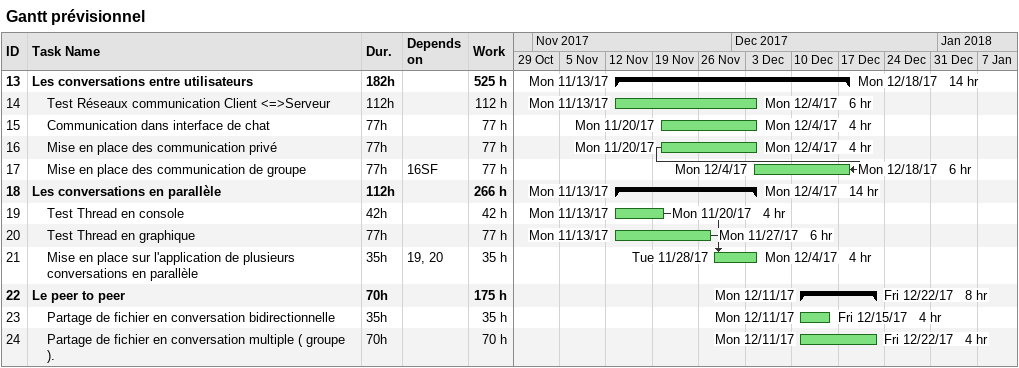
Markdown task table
Gantt prévisionnel

| ID | Level | Task | Duration | Start | Finish | Predecessors | Resources | Work (h) |
|---|---|---|---|---|---|---|---|---|
| 13 | 1 | **Les conversations entre utilisateurs** | 182h | 2017-11-13 | 2017-12-18 |  | 14 hr | 525 |
| 14 | 2 | Test Réseaux communication Client <=>Serveur | 112h | 2017-11-13 | 2017-12-04 |  | 6 hr | 112 |
| 15 | 2 | Communication dans interface de chat | 77h | 2017-11-20 | 2017-12-04 |  | 4 hr | 77 |
| 16 | 2 | Mise en place des communication privé | 77h | 2017-11-20 | 2017-12-04 |  | 4 hr | 77 |
| 17 | 2 | Mise en place des communication de groupe | 77h | 2017-12-04 | 2017-12-18 | 16SF | 6 hr | 77 |
| 18 | 1 | **Les conversations en parallèle** | 112h | 2017-11-13 | 2017-12-04 |  | 14 hr | 266 |
| 19 | 2 | Test Thread en console | 42h | 2017-11-13 | 2017-11-20 |  | 4 hr | 42 |
| 20 | 2 | Test Thread en graphique | 77h | 2017-11-13 | 2017-11-27 |  | 6 hr | 77 |
| 21 | 2 | Mise en place sur l'application de plusieurs conversations en parallèle | 35h | 2017-11-28 | 2017-12-04 | 19, 20 | 4 hr | 35 |
| 22 | 1 | **Le peer to peer** | 70h | 2017-12-11 | 2017-12-22 |  | 8 hr | 175 |
| 23 | 2 | Partage de fichier en conversation bidirectionnelle | 35h | 2017-12-11 | 2017-12-15 |  | 4 hr | 35 |
| 24 | 2 | Partage de fichier en conversation multiple ( groupe ). | 70h | 2017-12-11 | 2017-12-22 |  | 4 hr | 70 |
